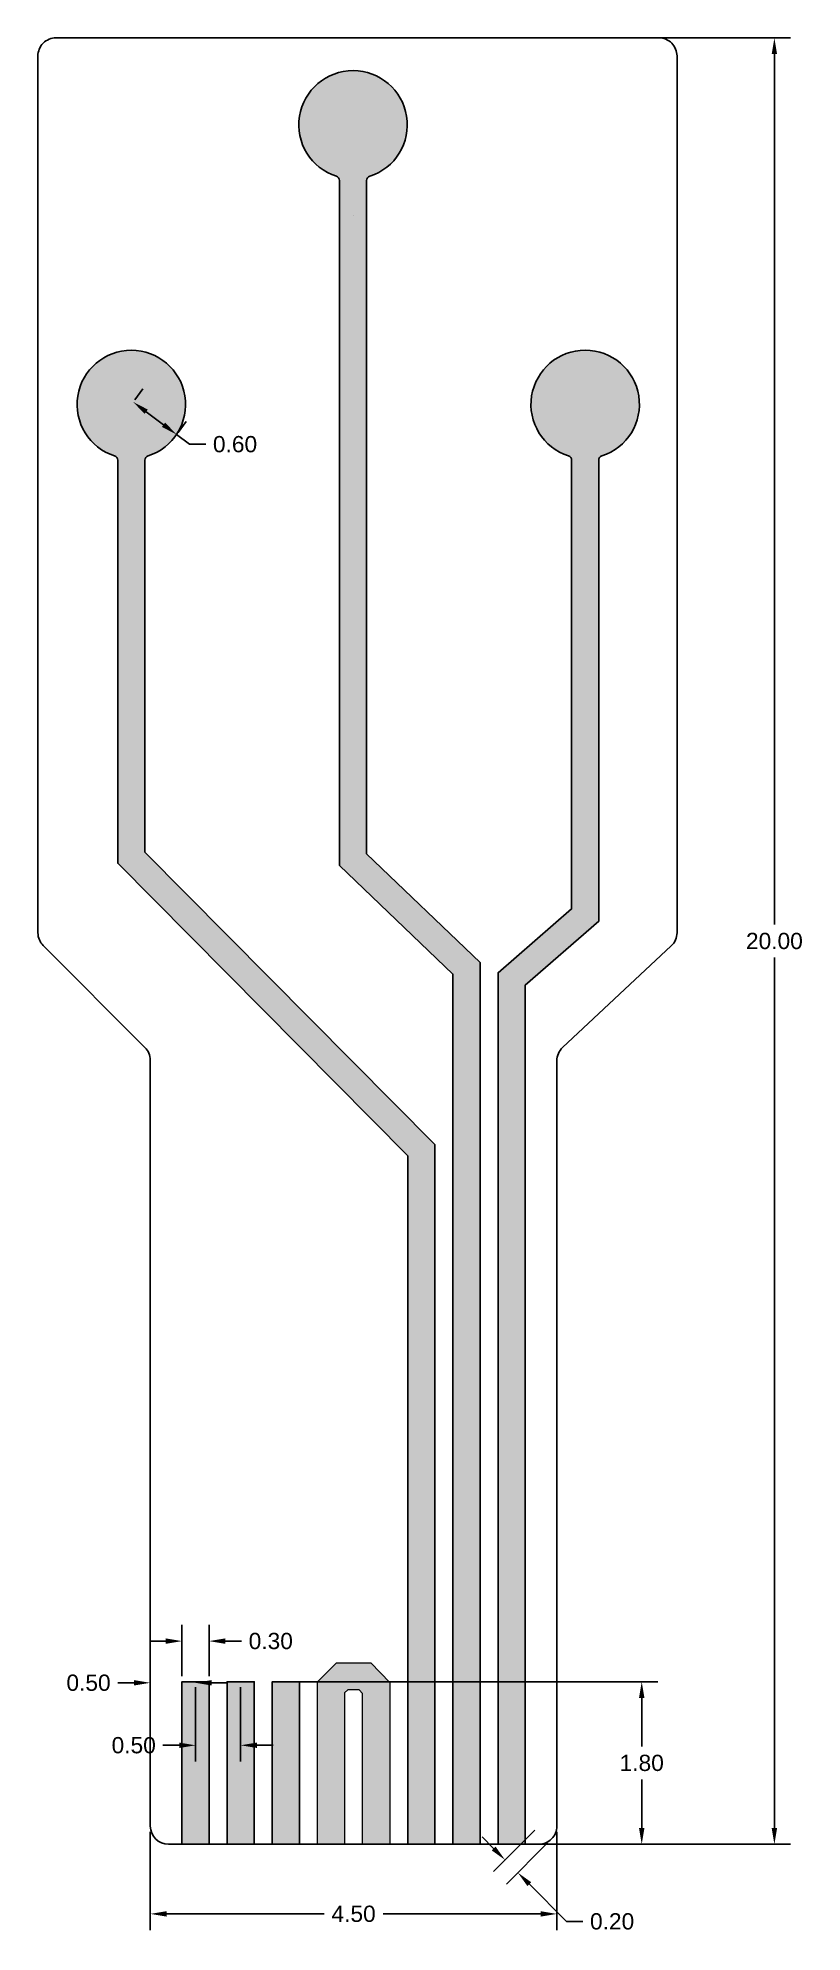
# Model space of a CAD drawing. Header units: millimetres. Extents: x -6 to 2.5, y -16.6 to 4.4.
import ezdxf

# ---------------------------------------------------------------- set-up
doc = ezdxf.new("R2010")
doc.units = ezdxf.units.MM
for name, color, linetype in [('Dimensions', 255, 'Continuous'), ('Outline', 110, 'Continuous'), ('TopLayer', 52, 'Continuous')]:
    doc.layers.add(name, color=color, linetype=linetype)
doc.styles.get("Standard").update_dxf_attribs({"font": 'arial.ttf'})
doc.dimstyles.get("Standard").update_dxf_attribs({"dimtxt": 0.18, "dimasz": 0.18, "dimexe": 0.18, "dimexo": 0.0625, "dimgap": 0.09, "dimtad": 0, "dimtih": 1, "dimtoh": 1, "dimzin": 0, "dimdsep": 46, "dimtxsty": 'Standard', "dimcen": 0.09, "dimadec": 0, "dimazin": 0, "dimtfac": 1, "dimtofl": 0, "dimtmove": 0, "dimatfit": 3, "dimfxl": 1, "dimtolj": 1, "dimtzin": 0, "dimarcsym": 0})

# ---------------------------------------------------------------- blocks, each defined once
blk = doc.blocks.new('*D1')
at = {"layer": 'Dimensions', "color": 0, "lineweight": -2, "transparency": 16777216}
for p, q in [((-4.893258418720749, -13.83300431958599), (-5.073258416905248, -13.83302988480313)), ((-4.033258432437867, -13.83288217466041), (-3.853258434253368, -13.83285660944328)), ((-4.713251285104354, -13.88321801975405), (-4.713232855319119, -14.01297875255336)), ((-4.213251295190471, -13.88314700526274), (-4.213232865405236, -14.01290773806205))]:
    blk.add_line(p, q, dxfattribs=at)
at = {"layer": 'Dimensions', "color": 0, "transparency": 16777216}
for points in [[(-4.893262679590269, -13.80300431988858), (-4.893254157851226, -13.86300431928341), (-4.713258420536249, -13.83297875436886)], [(-4.033262693307388, -13.802882174963), (-4.033254171568345, -13.86288217435783), (-4.213258430622366, -13.83290773987755)]]:
    blk.add_solid(points, dxfattribs=at)
at = {"layer": 'Dimensions', "color": 0, "transparency": 16777216, "insert": (-5.396730449647402, -13.83302988480313), "char_height": 0.18, "attachment_point": 5}
blk.add_mtext('\\A1;0.50', dxfattribs=at)
blk = doc.blocks.new('*D2')
at = {"layer": 'Dimensions', "color": 0, "lineweight": -2, "transparency": 16777216}
for p, q in [((-4.213260172001976, -13.88314700589312), (-4.213260172001976, -14.70502046639023)), ((-3.713260172001976, -13.88314700589312), (-3.713260172001976, -14.70502046639023)), ((-4.393260172001975, -14.52502046639023), (-4.573260172001976, -14.52502046639023)), ((-3.533260172001976, -14.52502046639023), (-3.353260172001976, -14.52502046639023))]:
    blk.add_line(p, q, dxfattribs=at)
at = {"layer": 'Dimensions', "color": 0, "transparency": 16777216}
for points in [[(-4.393260172001975, -14.49502046639023), (-4.393260172001975, -14.55502046639023), (-4.213260172001976, -14.52502046639023)], [(-3.533260172001976, -14.49502046639023), (-3.533260172001976, -14.55502046639023), (-3.713260172001976, -14.52502046639023)]]:
    blk.add_solid(points, dxfattribs=at)
at = {"layer": 'Dimensions', "color": 0, "transparency": 16777216, "insert": (-4.896732204744131, -14.52502046639023), "char_height": 0.18, "attachment_point": 5}
blk.add_mtext('\\A1;0.50', dxfattribs=at)
blk = doc.blocks.new('*D3')
at = {"layer": 'Dimensions', "color": 0, "lineweight": -2, "transparency": 16777216}
for p, q in [((-4.363260172001974, -13.75814700589312), (-4.363260172001974, -13.19127087182034)), ((-4.063260172001976, -13.75814700589312), (-4.063260172001976, -13.19127087182034)), ((-4.543260172001974, -13.37127087182034), (-4.723260172001976, -13.37127087182034)), ((-3.883260172001976, -13.37127087182034), (-3.703260172001976, -13.37127087182034))]:
    blk.add_line(p, q, dxfattribs=at)
at = {"layer": 'Dimensions', "color": 0, "transparency": 16777216}
for points in [[(-4.543260172001974, -13.34127087182034), (-4.543260172001974, -13.40127087182034), (-4.363260172001974, -13.37127087182034)], [(-3.883260172001976, -13.34127087182034), (-3.883260172001976, -13.40127087182034), (-4.063260172001976, -13.37127087182034)]]:
    blk.add_solid(points, dxfattribs=at)
at = {"layer": 'Dimensions', "color": 0, "transparency": 16777216, "insert": (-3.379788139259821, -13.37127087182034), "char_height": 0.18, "attachment_point": 5}
blk.add_mtext('\\A1;0.30', dxfattribs=at)
blk = doc.blocks.new('*D4')
at = {"layer": 'Dimensions', "color": 0, "lineweight": -2, "transparency": 16777216}
for p, q in [((-4.713032870625601, -15.48353424780845), (-4.713032870625601, -16.57201363588785)), ((-0.213260172001976, -15.48353424780845), (-0.2132601720019761, -16.57201363588785)), ((-4.533032870625604, -16.39201363588785), (-2.790240655010923, -16.39201363588785)), ((-0.3932601720019761, -16.39201363588785), (-2.136052387616654, -16.39201363588785))]:
    blk.add_line(p, q, dxfattribs=at)
at = {"layer": 'Dimensions', "color": 0, "transparency": 16777216}
for points in [[(-4.533032870625604, -16.36201363588785), (-4.533032870625604, -16.42201363588785), (-4.713032870625601, -16.39201363588785)], [(-0.3932601720019761, -16.36201363588785), (-0.3932601720019761, -16.42201363588785), (-0.2132601720019761, -16.39201363588785)]]:
    blk.add_solid(points, dxfattribs=at)
at = {"layer": 'Dimensions', "color": 0, "transparency": 16777216, "insert": (-2.463146521313789, -16.39201363588785), "char_height": 0.18, "attachment_point": 5}
blk.add_mtext('\\A1;4.50', dxfattribs=at)
blk = doc.blocks.new('*D5')
at = {"layer": 'Dimensions', "color": 0, "lineweight": -2, "transparency": 16777216}
for p, q in [((-0.4574543458261342, -15.4652000158358), (-0.9139112595198666, -15.92165692952953)), ((-0.9139112595198655, -15.66709848830237), (-1.041190480133444, -15.53981926768879)), ((-0.316032989588825, -15.60662137207311), (-0.7724899032825574, -16.06307828576684)), ((-0.517931462055401, -16.06307828576684), (-0.105408653325135, -16.47560109449711)), ((-0.105408653325135, -16.47560109449711), (0.0745913466748665, -16.47560109449711))]:
    blk.add_line(p, q, dxfattribs=at)
at = {"layer": 'Dimensions', "color": 0, "transparency": 16777216}
for points in [[(-0.8926980560842706, -15.64588528486678), (-0.9351244629554623, -15.68831169173797), (-0.786632038906288, -15.79437770891595)], [(-0.496718258619806, -16.04186508233124), (-0.5391446654909977, -16.08429148920244), (-0.6452106826689789, -15.93579906515326)]]:
    blk.add_solid(points, dxfattribs=at)
at = {"layer": 'Dimensions', "color": 0, "transparency": 16777216, "insert": (0.398063379417021, -16.47560109449711), "char_height": 0.18, "attachment_point": 5}
blk.add_mtext('\\A1;0.20', dxfattribs=at)
blk = doc.blocks.new('*D7')
at = {"layer": 'Dimensions', "color": 0, "lineweight": -2, "transparency": 16777216}
for p, q in [((-2.357863723050769, 4.381508763017564), (2.37392038012074, 4.381508763017566)), ((2.193920380120741, 4.201508763017566), (2.193920380120743, -5.437845401707134)), ((2.193920380120745, -15.44100584201165), (2.193920380120743, -5.801651677286942)), ((-2.357863723050777, -15.62100584201164), (2.373920380120745, -15.62100584201164))]:
    blk.add_line(p, q, dxfattribs=at)
at = {"layer": 'Dimensions', "color": 0, "transparency": 16777216}
for points in [[(2.163920380120741, 4.201508763017566), (2.223920380120741, 4.201508763017566), (2.193920380120741, 4.381508763017566)], [(2.163920380120746, -15.44100584201165), (2.223920380120745, -15.44100584201165), (2.193920380120745, -15.62100584201164)]]:
    blk.add_solid(points, dxfattribs=at)
at = {"layer": 'Dimensions', "color": 0, "transparency": 16777216, "insert": (2.193920380120741, -5.619748539497038), "char_height": 0.18, "attachment_point": 5}
blk.add_mtext('\\A1;20.00', dxfattribs=at)
blk = doc.blocks.new('*D8')
at = {"layer": 'Dimensions', "color": 0, "lineweight": -2, "transparency": 16777216}
for p, q in [((-3.150760172001977, -13.82064700589312), (0.9057265504351247, -13.82064700589312)), ((0.7257265504351245, -14.00064700589312), (0.7257265504351246, -14.53892328616248)), ((0.7257265504351249, -15.44100584201165), (0.7257265504351249, -14.90272956174229)), ((-3.150760172001977, -15.62100584201164), (0.9057265504351247, -15.62100584201164))]:
    blk.add_line(p, q, dxfattribs=at)
at = {"layer": 'Dimensions', "color": 0, "transparency": 16777216}
for points in [[(0.6957265504351245, -14.00064700589312), (0.7557265504351247, -14.00064700589312), (0.7257265504351245, -13.82064700589312)], [(0.6957265504351248, -15.44100584201165), (0.755726550435125, -15.44100584201165), (0.7257265504351249, -15.62100584201164)]]:
    blk.add_solid(points, dxfattribs=at)
at = {"layer": 'Dimensions', "color": 0, "transparency": 16777216, "insert": (0.7257265504351204, -14.72082642395238), "char_height": 0.18, "attachment_point": 5}
blk.add_mtext('\\A1;1.80', dxfattribs=at)
blk = doc.blocks.new('*D19')
at = {"layer": 'Dimensions', "color": 0, "lineweight": -2, "transparency": 16777216}
for p, q in [((-4.885484878785614, 0.3725599578526713), (-4.79442170270804, 0.4938381351142363)), ((-4.758560675806279, 0.2418183209139415), (-4.566640115071574, 0.0977124627149184)), ((-4.405683476948853, 0.0122953123551137), (-4.314620300871279, 0.1335734896166787)), ((-4.422699694520547, -0.0103669309343491), (-4.278759273969519, -0.118446324583616)), ((-4.278759273969519, -0.118446324583616), (-4.098759273969519, -0.1184463245836163))]:
    blk.add_line(p, q, dxfattribs=at)
at = {"layer": 'Dimensions', "color": 0, "transparency": 16777216}
for points in [[(-4.740547443531402, 0.2658083910057791), (-4.776573908081157, 0.2178282508221034), (-4.902501096357307, 0.3498977145632085)], [(-4.548626882796697, 0.121702532806756), (-4.584653347346453, 0.0737223926230803), (-4.422699694520547, -0.0103669309343491)]]:
    blk.add_solid(points, dxfattribs=at)
at = {"layer": 'Dimensions', "color": 0, "transparency": 16777216, "insert": (-3.775287241227364, -0.1184463245836158), "char_height": 0.18, "attachment_point": 5}
blk.add_mtext('\\A1;0.60', dxfattribs=at)

msp = doc.modelspace()

# ---------------------------------------------------------------- hatches: boundary and pattern name
at = {"layer": 'TopLayer'}
h = msp.add_hatch(color=256, dxfattribs=at)
h.dxf.hatch_style = 1
edge = h.paths.add_edge_path()
edge.add_arc((-4.923012446024943, 0.3225806451613419), 0.6000000000000001, -72.07772369735159, 252.0818499926196, ccw=False)
edge.add_arc((-4.722990175823087, -0.295877996481974), 0.05, 107.9222763026617, 179.9997100417171)
edge.add_line((-4.772990175822446, -0.2958777434456375), (-4.773012133626231, -4.634739789948815))
edge.add_line((-4.773012133626231, -4.634739789948815), (-1.563260172001975, -7.874033106062187))
edge.add_line((-1.563260172001975, -7.874033106062187), (-1.563260172001975, -15.62100584201164))
edge.add_line((-1.563260172001975, -15.62100584201164), (-1.863260172001975, -15.62100584201164))
edge.add_line((-1.863260172001975, -15.62100584201164), (-1.863260172001975, -7.997492942589849))
edge.add_line((-1.863260172001975, -7.997492942589849), (-5.073012758423622, -4.758198995928686))
edge.add_line((-5.073012758423622, -4.758198995928686), (-5.07299017590167, -0.2958926530061907))
edge.add_arc((-5.12299017590103, -0.2958923999696538), 0.0499999999999997, 359.9997100414875, 432.0818499926197)
edge = h.paths.add_edge_path()
edge.add_arc((0.0999999999998908, 0.3230124460249085), 0.6000000000000001, -72.07952948682652, 252.0800442343962, ccw=False)
edge.add_arc((0.3000027781587559, -0.2954524994075192), 0.05, 107.9204705131872, 180.0002573738984)
edge.add_line((0.2500027781592604, -0.295452724008616), (0.2500257072095581, -5.399849097453786))
edge.add_line((0.2500257072095581, -5.399849097453786), (-0.5632601720019764, -6.106516254592778))
edge.add_line((-0.5632601720019764, -6.106516254592778), (-0.5632601720019764, -15.62100584201164))
edge.add_line((-0.5632601720019764, -15.62100584201164), (-0.8632601720019762, -15.62100584201164))
edge.add_line((-0.8632601720019762, -15.62100584201164), (-0.8632601720019762, -5.969758851784783))
edge.add_line((-0.8632601720019762, -5.969758851784782), (-0.0499749071080506, -5.26309222842867))
edge.add_line((-0.0499749071080506, -5.26309222842867), (-0.0499972218376443, -0.2954540716146079))
edge.add_arc((-0.0999972218371399, -0.2954542962155045), 0.05, 0.000257373669069, 72.0800442343974)
edge = h.paths.add_edge_path()
edge.add_arc((-2.468884937769889, 3.419507239014482), 0.5999999999999993, -72.08699828033792, 252.0725755397624, ccw=False)
edge.add_arc((-2.26896278133148, 2.80101622746701), 0.0499999999999999, 107.913001719676, 179.9927885338218)
edge.add_line((-2.318962780935438, 2.801022520658428), (-2.319011938023868, 2.410464820929746))
edge.add_line((-2.319011938023868, 2.410464820929746), (-2.319011938023868, -4.65528838003861))
edge.add_line((-2.319011938023868, -4.65528838003861), (-1.063260172001975, -5.857174053070252))
edge.add_line((-1.063260172001975, -5.857174053070252), (-1.063260172001975, -15.62100584201164))
edge.add_line((-1.063260172001975, -15.62100584201164), (-1.363260172001975, -15.62100584201164))
edge.add_line((-1.363260172001975, -15.62100584201164), (-1.363260172001975, -5.985306970412214))
edge.add_line((-1.363260172001975, -5.985306970412214), (-2.619011938023866, -4.783421297380572))
edge.add_line((-2.619011938023866, -4.783421297380572), (-2.619011938023868, 2.410464820929746))
edge.add_line((-2.619011938023868, 2.410464820929746), (-2.618962777491866, 2.801060279304717))
edge.add_arc((-2.668962777095845, 2.80106657232878), 0.0499999999999999, 359.9927887255981, 432.0725755397635)
h.paths.add_polyline_path([(-3.063260172001976, -15.62100584201164), (-3.363260172001975, -15.62100584201164), (-3.363260172001975, -13.82064700589312), (-3.063260172001976, -13.82064700589312)], flags=16)
h.paths.add_polyline_path([(-3.563260172001976, -15.62100584201164), (-3.863260172001975, -15.62100584201164), (-3.863260172001975, -13.82064700589312), (-3.563260172001976, -13.82064700589312)], flags=17)
h.paths.add_polyline_path([(-4.063260172001976, -15.62100584201164), (-4.363260172001974, -15.62100584201164), (-4.363260172001974, -13.82064700589312), (-4.063260172001976, -13.82064700589312)], flags=16)
h.paths.add_polyline_path([(-3.063260172001976, -15.62100584201164), (-3.363260172001975, -15.62100584201164), (-3.363260172001975, -13.82064700589312), (-3.063260172001976, -13.82064700589312)], flags=17)
h.paths.add_polyline_path([(-3.563260172001976, -15.62100584201164), (-3.863260172001975, -15.62100584201164), (-3.863260172001975, -13.82064700589312), (-3.563260172001976, -13.82064700589312)], flags=16)
h.paths.add_polyline_path([(-4.063260172001976, -15.62100584201164), (-4.363260172001974, -15.62100584201164), (-4.363260172001974, -13.82064700589312), (-4.063260172001976, -13.82064700589312)], flags=17)
edge = h.paths.add_edge_path(flags=17)
edge.add_line((-2.363260172001975, -15.62100584201164), (-2.363259511369482, -13.95076015739143))
edge.add_line((-2.363259511369482, -13.95076015739143), (-2.40065516658604, -13.91136378440973))
edge.add_line((-2.40065516658604, -13.91136378440973), (-2.528518214448111, -13.91136378440973))
edge.add_line((-2.528518214448111, -13.91136378440973), (-2.563260172001974, -13.94576865030288))
edge.add_line((-2.563260172001974, -13.94576865030288), (-2.563260172001974, -15.62100584201164))
edge.add_line((-2.563260172001974, -15.62100584201164), (-2.863260172001975, -15.62100584201164))
edge.add_line((-2.863260172001975, -15.62100584201164), (-2.863260172001975, -13.82064700589312))
edge.add_line((-2.863260172001975, -13.82064700589312), (-2.651926437404886, -13.61136378440973))
edge.add_line((-2.651926437404886, -13.61136378440973), (-2.271788469264705, -13.61136378440973))
edge.add_line((-2.271788469264705, -13.61136378440973), (-2.063260832634468, -13.83104792958925))
edge.add_line((-2.063260832634468, -13.83104792958925), (-2.063234771960495, -15.62100584201164))
edge.add_line((-2.063234771960495, -15.62100584201164), (-2.363260172001928, -15.62100572334255))
h.paths.add_polyline_path([(0.4283459228771396, -14.90757949352946), (1.007759292590645, -14.90757949352946), (1.007759292590645, -14.53665179912291), (0.4283459228771396, -14.53665179912291)], flags=9)
h = msp.add_hatch(color=256, dxfattribs=at)
h.dxf.hatch_style = 1
h.paths.add_polyline_path([(-4.063260172001976, -15.62100584201164), (-4.363260172001974, -15.62100584201164), (-4.363260172001974, -13.82064700589312), (-4.063260172001976, -13.82064700589312)])
h.paths.add_polyline_path([(-3.563260172001976, -15.62100584201164), (-3.863260172001975, -15.62100584201164), (-3.863260172001975, -13.82064700589312), (-3.563260172001976, -13.82064700589312)])
h.paths.add_polyline_path([(-3.063260172001976, -15.62100584201164), (-3.363260172001975, -15.62100584201164), (-3.363260172001975, -13.82064700589312), (-3.063260172001976, -13.82064700589312)])

# ---------------------------------------------------------------- linework, layer by layer
at = {"layer": 'Outline'}
msp.add_lwpolyline([(1.1162814325628, 4.181508763017562), (1.1162814325628, -5.526651737147626, -0.207499185718323), (1.052961914871469, -5.672660112783647), (-0.1499406543106467, -6.798714029964472, 0.207499185718323), (-0.213260172001976, -6.944722405600491), (-0.213260172001976, -15.42100584201164, -0.4142135623730951), (-0.4132601720019763, -15.62100584201164), (-4.513032872642826, -15.62100584201164, -0.4141719636584466), (-4.713032870625601, -15.42103424780845), (-4.714237681787901, -6.938180145356178, 0.1986100065015834), (-4.772671942476105, -6.796931723526361), (-5.897883537594553, -5.669419082201194, -0.1986284189497733), (-5.956317799793405, -5.528156489449973), (-5.957008878157759, 4.181494528142152, -0.4142344090191548), (-5.757008878664337, 4.381508763017563), (0.9162814325628003, 4.381508763017563, -0.4142135623730951)], format="xyb", close=True, dxfattribs=at)
at = {"layer": 'TopLayer'}
for points in [[(-2.653572174070772, 2.848638931304603, -6.34232923700051), (-2.28434140874983, 2.848592459124504, 0.3253046291008597), (-2.318962780935438, 2.801022520658428), (-2.319011938023868, 2.410464820929746), (-2.319011938023868, -4.65528838003861), (-1.063260172001975, -5.857174053070252), (-1.063260172001975, -15.62100584201164), (-1.363260172001975, -15.62100584201164), (-1.363260172001975, -5.985306970412214), (-2.619011938023866, -4.783421297380572), (-2.619011938023868, 2.410464820929746), (-2.618962777491866, 2.801060279304717, 0.3253046291009534)], [(-5.107607273602869, -0.2483175503441926, -6.342329213593085), (-4.738376504300163, -0.2483042548171069, 0.3252932754020069), (-4.772990175822446, -0.2958777434456375), (-4.773012133626231, -4.634739789948815), (-1.563260172001975, -7.874033106062187), (-1.563260172001975, -15.62100584201164), (-1.863260172001975, -15.62100584201164), (-1.863260172001975, -7.997492942589849), (-5.073012758423622, -4.758198995928686), (-5.07299017590167, -0.2958926530061907, 0.325315983174207)], [(-0.0846128201573692, -0.2478799314277802, -6.342329219214562), (0.2846179490696019, -0.2478782728357974, 0.3253046293255407), (0.2500027781592604, -0.295452724008616), (0.2500257072095581, -5.399849097453786), (-0.5632601720019764, -6.106516254592778), (-0.5632601720019764, -15.62100584201164), (-0.8632601720019762, -15.62100584201164), (-0.8632601720019762, -5.969758851784782), (-0.0499749071080506, -5.26309222842867), (-0.0499972218376443, -0.2954540716146079, 0.3253046293256234)]]:
    msp.add_lwpolyline(points, format="xyb", close=True, dxfattribs=at)
msp.add_lwpolyline([(-2.468884937769872, 2.410464820929746), (-2.468884937769872, 2.410464820929746)], dxfattribs=at)
at = {"layer": 'TopLayer', "lineweight": 0}
msp.add_lwpolyline([(-2.363260172001975, -15.62100584201164), (-2.363259511369482, -13.95076015739143), (-2.40065516658604, -13.91136378440973), (-2.528518214448111, -13.91136378440973), (-2.563260172001974, -13.94576865030288), (-2.563260172001974, -15.62100584201164), (-2.863260172001975, -15.62100584201164), (-2.863260172001975, -13.82064700589312), (-2.651926437404886, -13.61136378440973), (-2.271788469264705, -13.61136378440973), (-2.063260832634468, -13.83104792958925), (-2.063234771960495, -15.62100584201164), (-2.363260172001928, -15.62100572334255)], dxfattribs=at)
at = {"layer": 'TopLayer'}
for points in [[(-4.063260172001976, -15.62100584201164), (-4.363260172001974, -15.62100584201164), (-4.363260172001974, -13.82064700589312), (-4.063260172001976, -13.82064700589312)], [(-3.563260172001976, -15.62100584201164), (-3.863260172001975, -15.62100584201164), (-3.863260172001975, -13.82064700589312), (-3.563260172001976, -13.82064700589312)], [(-3.063260172001976, -15.62100584201164), (-3.363260172001975, -15.62100584201164), (-3.363260172001975, -13.82064700589312), (-3.063260172001976, -13.82064700589312)]]:
    msp.add_lwpolyline(points, close=True, dxfattribs=at)

# ---------------------------------------------------------------- dimensions: what is measured, and where the dimension line sits
at = {"layer": 'Dimensions'}
for base, p1, p2, picture, middle in [((2.193920380120745, -15.62100584201164), (-2.420363723050769, 4.381508763017563), (-2.420363723050776, -15.62100584201164), '*D7', (2.193920380120741, -5.619748539497038)), ((0.7257265504351245, -13.82064700589312), (-3.213260172001976, -15.62100584201164), (-3.213260172001976, -13.82064700589312), '*D8', (0.7257265504351204, -14.72082642395238))]:
    dim = msp.add_linear_dim(base=base, p1=p1, p2=p2, angle=90, dimstyle='Standard', dxfattribs=at)
    dim.commit()
    dim.dimension.update_dxf_attribs({"geometry": picture, "text_midpoint": middle})
for p1, p2, distance, picture, middle in [((-4.923012446024944, 0.3225806451613424), (-4.443211044188183, -0.0376840003362151), 0.03416047051629123, '*D19', (-3.775287241227364, -0.1184463245836158)), ((-4.213260172001976, -13.82064700589312), (-4.713260161915858, -13.82071802038443), 0.012260734108093248, '*D1', (-5.396730449647402, -13.83302988480313))]:
    dim = msp.add_aligned_dim(p1=p1, p2=p2, distance=distance, dimstyle='Standard', dxfattribs=at)
    dim.commit()
    dim.dimension.update_dxf_attribs({"geometry": picture, "text_midpoint": middle})
for base, p1, p2, picture, middle in [((-4.063260172001976, -13.37127087182034), (-4.363260172001974, -13.82064700589312), (-4.063260172001976, -13.82064700589312), '*D3', (-3.379788139259821, -13.37127087182034)), ((-4.213260172001976, -14.52502046639023), (-3.713260172001976, -13.82064700589312), (-4.213260172001976, -13.82064700589312), '*D2', (-4.896732204744131, -14.52502046639023)), ((-0.2132601720019761, -16.39201363588785), (-4.713032870625601, -15.42103424780845), (-0.213260172001976, -15.42103424780845), '*D4', (-2.463146521313789, -16.39201363588785))]:
    dim = msp.add_linear_dim(base=base, p1=p1, p2=p2, dimstyle='Standard', dxfattribs=at)
    dim.commit()
    dim.dimension.update_dxf_attribs({"geometry": picture, "text_midpoint": middle})
dim = msp.add_linear_dim(base=(-0.786632038906288, -15.79437770891595), p1=(-0.2718388157646666, -15.56242719824895), p2=(-0.4132601720019756, -15.42100584201164), angle=134.99999999999994, dimstyle='Standard', dxfattribs=at)
dim.commit()
dim.dimension.update_dxf_attribs({"geometry": '*D5', "text_midpoint": (0.398063379417021, -16.47560109449711), "dimtype": 161})

doc.saveas('drawing.dxf')
